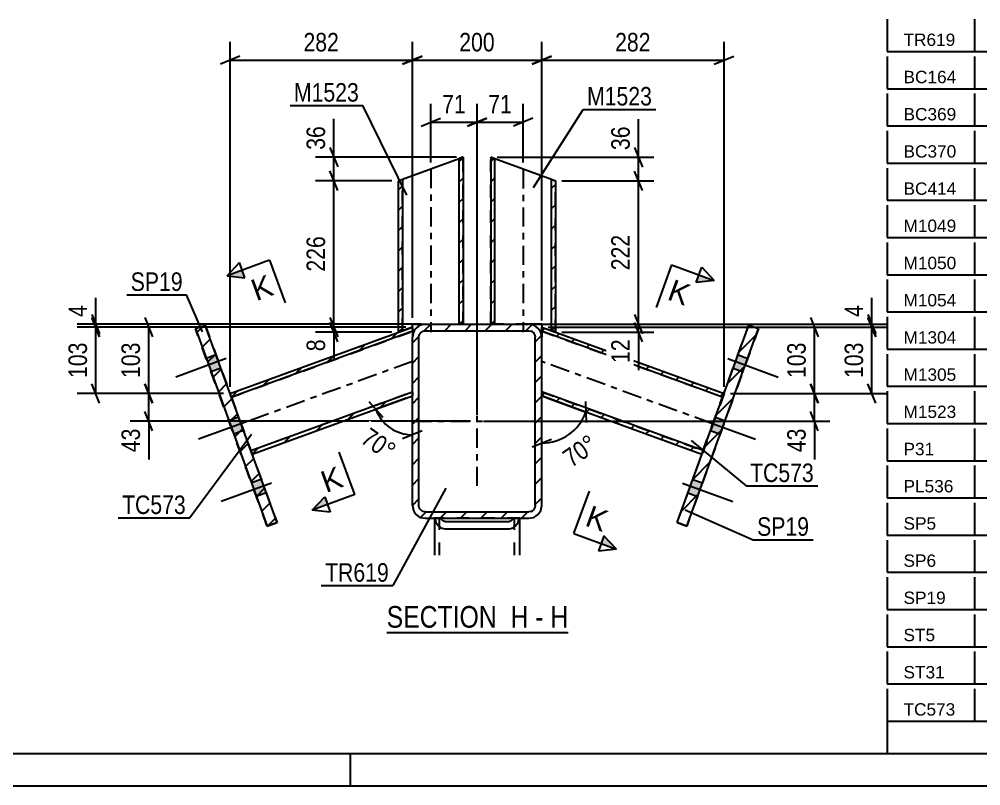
# Model space of a CAD drawing. Header units: millimetres. Extents: x -91 to 750, y -441 to 153.
# Drawn here: x 279 to 427.7, y -440.6 to -322.1 of the extents above; entities that cross this region are included whole.
import ezdxf

# ---------------------------------------------------------------- set-up
doc = ezdxf.new("R2010")
doc.units = ezdxf.units.MM
doc.linetypes.add('DXK_LINE_DOT2', pattern=[3.9198, 1.9599, -1.9599])
doc.linetypes.add('DXK_LINE_DOT3', pattern=[5.9187, 2.979, -0.9799, 0.9799, -0.9799])
doc.styles.add('Arial', font='ARIAL.TTF', dxfattribs={"height": 0.2})
doc.styles.add('Arial Narrow', font='ARIALN.TTF', dxfattribs={"height": 0.2})

# ---------------------------------------------------------------- blocks, each defined once
blk = doc.blocks.new('Unknown-761553909-18 - 4416')
at = {"color": 6, "linetype": 'Continuous'}
blk.add_line((335.82, -416.92), (363.89, -416.92), dxfattribs=at)
at = {"color": 0, "linetype": 'Continuous'}
for points in [[(353.93, -416.17), (353.93, -412.67), (335.82, -412.67), (335.82, -416.17)], [(357.75, -416.17), (357.75, -412.67), (354.98, -412.67), (354.98, -416.17)], [(360.08, -416.17), (360.08, -412.67), (358.8, -412.67), (358.8, -416.17)], [(363.89, -416.17), (363.89, -412.67), (361.13, -412.67), (361.13, -416.17)]]:
    blk.add_wipeout(points, dxfattribs=at)
at = {"color": 7, "linetype": 'Continuous', "style": 'Arial Narrow'}
for s, p in [('SECTION ', (335.82, -416.17)), ('H', (354.98, -416.17)), ('H', (361.13, -416.17)), ('-', (358.8, -416.17))]:
    blk.add_text(s, height=3.34, dxfattribs=at).set_placement(p)
blk = doc.blocks.new('Unknown-761553909-1135')
at = {"color": 5, "linetype": 'Continuous'}
for p, q in [((-85.77, -435.61), (745.23, -435.61)), ((330.23, -440.61), (330.23, -435.61)), ((-90.77, -440.61), (750.23, -440.61))]:
    blk.add_line(p, q, dxfattribs=at)
blk = doc.blocks.new('Unknown-761553909-12420')
at = {"color": 7, "linetype": 'Continuous'}
for p, q in [((413.23, -322.13), (413.23, -327.11)), ((426.73, -322.13), (426.73, -327.11)), ((413.23, -327.11), (585.23, -327.11)), ((413.23, -327.88), (413.23, -332.86)), ((426.73, -327.88), (426.73, -332.86)), ((413.23, -332.86), (585.23, -332.86)), ((413.23, -333.63), (413.23, -338.61)), ((426.73, -333.63), (426.73, -338.61)), ((413.23, -338.61), (585.23, -338.61)), ((413.23, -339.38), (413.23, -344.36)), ((426.73, -339.38), (426.73, -344.36)), ((413.23, -344.36), (585.23, -344.36)), ((413.23, -345.13), (413.23, -350.11)), ((426.73, -345.13), (426.73, -350.11)), ((413.23, -350.11), (585.23, -350.11)), ((413.23, -350.88), (413.23, -355.86)), ((426.73, -350.88), (426.73, -355.86)), ((413.23, -355.86), (585.23, -355.86)), ((413.23, -356.63), (413.23, -361.61)), ((426.73, -356.63), (426.73, -361.61)), ((413.23, -361.61), (585.23, -361.61)), ((413.23, -362.38), (413.23, -367.36)), ((426.73, -362.38), (426.73, -367.36)), ((413.23, -367.36), (585.23, -367.36)), ((413.23, -368.13), (413.23, -373.11)), ((426.73, -368.13), (426.73, -373.11)), ((413.23, -373.11), (585.23, -373.11)), ((413.23, -373.88), (413.23, -378.86)), ((426.73, -373.88), (426.73, -378.86)), ((413.23, -378.86), (585.23, -378.86)), ((413.23, -379.63), (413.23, -384.61)), ((426.73, -379.63), (426.73, -384.61)), ((413.23, -384.61), (585.23, -384.61)), ((413.23, -385.38), (413.23, -390.36)), ((426.73, -385.38), (426.73, -390.36)), ((413.23, -390.36), (585.23, -390.36)), ((413.23, -391.13), (413.23, -396.11)), ((426.73, -391.13), (426.73, -396.11)), ((413.23, -396.11), (585.23, -396.11)), ((413.23, -396.88), (413.23, -401.86)), ((426.73, -396.88), (426.73, -401.86)), ((413.23, -401.86), (585.23, -401.86)), ((413.23, -402.63), (413.23, -407.61)), ((426.73, -402.63), (426.73, -407.61)), ((413.23, -407.61), (585.23, -407.61)), ((413.23, -408.38), (413.23, -413.36)), ((426.73, -408.38), (426.73, -413.36)), ((413.23, -413.36), (585.23, -413.36)), ((413.23, -414.13), (413.23, -419.11)), ((426.73, -414.13), (426.73, -419.11)), ((413.23, -419.11), (585.23, -419.11)), ((413.23, -419.88), (413.23, -424.86)), ((426.73, -419.88), (426.73, -424.86)), ((413.23, -424.86), (585.23, -424.86)), ((413.23, -425.63), (413.23, -430.61)), ((426.73, -425.63), (426.73, -430.61)), ((413.23, -430.61), (585.23, -430.61)), ((413.23, -430.61), (585.23, -430.61)), ((413.23, -430.61), (413.23, -435.61)), ((413.23, -435.61), (585.23, -435.61))]:
    blk.add_line(p, q, dxfattribs=at)
at = {"color": 7, "linetype": 'Continuous', "style": 'Arial'}
for s, p in [('TR619', (415.73, -326.26)), ('BC164', (415.73, -332.01)), ('BC369', (415.73, -337.76)), ('BC370', (415.73, -343.51)), ('BC414', (415.73, -349.26)), ('M1049', (415.73, -355.01)), ('M1050', (415.73, -360.76)), ('M1054', (415.73, -366.51)), ('M1304', (415.73, -372.26)), ('M1305', (415.73, -378.01)), ('M1523', (415.73, -383.76)), ('P31', (415.73, -389.51)), ('PL536', (415.73, -395.26)), ('SP5', (415.73, -401.01)), ('SP6', (415.73, -406.76)), ('SP19', (415.73, -412.51)), ('ST5', (415.73, -418.26)), ('ST31', (415.73, -424.01)), ('TC573', (415.73, -429.76))]:
    blk.add_text(s, height=1.91, dxfattribs=at).set_placement(p)
blk = doc.blocks.new('Part-761553909-4432 - 4416')
at = {"linetype": 'Continuous'}
h = blk.add_hatch(dxfattribs=at)
h.set_pattern_fill('', scale=0.7, style=0, pattern_type=0)
h.set_pattern_definition([(45, (339.7857, -397.2725), (-1.57154, 1.57154), [])])
h.paths.add_polyline_path([(339.79, -371.27), (339.79, -397.27), (339.94, -398.04), (340.37, -398.69), (341.02, -399.12), (341.79, -399.27), (357.79, -399.27), (358.55, -399.12), (359.2, -398.69), (359.63, -398.04), (359.79, -397.27), (359.79, -371.27), (359.63, -370.51), (359.2, -369.86), (358.55, -369.42), (357.79, -369.27), (341.79, -369.27), (341.02, -369.42), (340.37, -369.86), (339.94, -370.51)])
h.paths.add_polyline_path([(341.08, -370.57), (341.4, -370.35), (341.79, -370.27), (357.79, -370.27), (358.17, -370.35), (358.49, -370.57), (358.71, -370.89), (358.79, -371.27), (358.79, -397.27), (358.71, -397.66), (358.49, -397.98), (358.17, -398.2), (357.79, -398.27), (341.79, -398.27), (341.4, -398.2), (341.08, -397.98), (340.86, -397.66), (340.79, -397.27), (340.79, -371.27), (340.86, -370.89)])
at = {"color": 2, "linetype": 'Continuous'}
for p, q in [((341.79, -369.27), (341.02, -369.42)), ((341.79, -369.27), (357.79, -369.27)), ((358.55, -369.42), (357.79, -369.27)), ((339.94, -370.51), (339.79, -371.27)), ((339.79, -397.27), (339.79, -371.27)), ((340.79, -371.27), (340.86, -370.89)), ((340.79, -397.27), (340.79, -371.27)), ((341.4, -370.35), (341.79, -370.27)), ((341.79, -370.27), (357.79, -370.27)), ((357.79, -370.27), (358.17, -370.35)), ((358.71, -370.89), (358.79, -371.27)), ((358.79, -397.27), (358.79, -371.27)), ((359.79, -371.27), (359.63, -370.51)), ((359.79, -397.27), (359.79, -371.27)), ((339.79, -397.27), (339.94, -398.04)), ((340.86, -397.66), (340.79, -397.27)), ((341.79, -398.27), (341.4, -398.2)), ((341.79, -398.27), (357.79, -398.27)), ((358.17, -398.2), (357.79, -398.27)), ((358.79, -397.27), (358.71, -397.66)), ((359.63, -398.04), (359.79, -397.27)), ((341.02, -399.12), (341.79, -399.27)), ((341.79, -399.27), (357.79, -399.27)), ((357.79, -399.27), (358.55, -399.12))]:
    blk.add_line(p, q, dxfattribs=at)
at = {"color": 7, "linetype": 'DXK_LINE_DOT3'}
for p, q in [((349.79, -394.27), (349.79, -374.27)), ((339.79, -384.27), (359.79, -384.27))]:
    blk.add_line(p, q, dxfattribs=at)
at = {"color": 2, "linetype": 'Continuous'}
for centre, radius, start, end in [((341.79, -371.27), 2, 112.5, 157.5), ((357.79, -371.27), 2, 22.5, 67.5), ((341.79, -371.27), 1, 112.5, 157.5), ((357.79, -371.27), 1, 22.5, 67.5), ((341.79, -397.27), 2, 202.5, 247.5), ((341.79, -397.27), 1, 202.5, 247.5), ((357.79, -397.27), 1, 292.5, 337.5), ((357.79, -397.27), 2, 292.5, 337.5)]:
    blk.add_arc(centre, radius, start, end, dxfattribs=at)
blk = doc.blocks.new('Part-761553909-4478 - 4416')
at = {"linetype": 'Continuous'}
h = blk.add_hatch(dxfattribs=at)
h.set_pattern_fill('', scale=0.7, style=0, pattern_type=0)
h.set_pattern_definition([(45, (359.7857, -370.3468), (-1.57154, 1.57154), [])])
h.paths.add_polyline_path([(359.79, -369.71), (359.79, -370.35), (387.77, -380.53), (387.98, -379.97)])
h = blk.add_hatch(dxfattribs=at)
h.set_pattern_fill('', scale=0.7, style=0, pattern_type=0)
h.set_pattern_definition([(45, (359.7857, -380.35), (-1.57154, 1.57154), [])])
h.paths.add_polyline_path([(359.79, -379.71), (359.79, -380.35), (384.56, -389.37), (384.76, -388.8)])
at = {"color": 7, "linetype": 'DXK_LINE_DOT2'}
for p, q in [((359.79, -369.71), (387.98, -379.97)), ((359.79, -369.71), (359.79, -369.81)), ((359.79, -369.81), (359.79, -370.5)), ((359.79, -370.35), (387.77, -380.53)), ((359.79, -380.35), (359.79, -371.27)), ((359.79, -379.71), (384.76, -388.8)), ((359.79, -380.35), (384.56, -389.37)), ((387.98, -379.97), (384.56, -389.37))]:
    blk.add_line(p, q, dxfattribs=at)
at = {"color": 2, "linetype": 'Continuous'}
for p, q in [((359.79, -370.35), (359.79, -369.71)), ((359.79, -369.71), (387.98, -379.97)), ((359.79, -370.35), (359.79, -370.99)), ((387.77, -380.53), (359.79, -370.35)), ((359.79, -370.99), (359.79, -371.27)), ((359.79, -380.35), (359.79, -379.71)), ((384.76, -388.8), (359.79, -379.71)), ((359.79, -380.35), (384.56, -389.37)), ((387.98, -379.97), (387.77, -380.53)), ((384.56, -389.37), (384.76, -388.8))]:
    blk.add_line(p, q, dxfattribs=at)
at = {"color": 7, "linetype": 'DXK_LINE_DOT3'}
blk.add_line((386.27, -384.67), (359.79, -375.03), dxfattribs=at)
blk = doc.blocks.new('Part-761553909-4491 - 4416')
at = {"color": 2, "linetype": 'Continuous'}
for p, q in [((343.19, -399.27), (343.19, -404.99)), ((343.28, -399.27), (343.31, -399.48)), ((344.22, -399.41), (344.15, -399.27)), ((344.48, -399.67), (344.22, -399.41)), ((344.79, -399.76), (344.48, -399.67)), ((344.79, -399.76), (354.79, -399.76)), ((355.09, -399.67), (354.79, -399.76)), ((355.35, -399.41), (355.09, -399.67)), ((355.42, -399.27), (355.35, -399.41)), ((356.26, -399.48), (356.29, -399.27)), ((356.39, -404.99), (356.39, -399.27)), ((344.17, -400.75), (344.79, -400.92)), ((344.79, -400.92), (354.79, -400.92)), ((354.79, -400.92), (355.4, -400.75))]:
    blk.add_line(p, q, dxfattribs=at)
at = {"color": 7, "linetype": 'DXK_LINE_DOT2'}
for p, q in [((356.39, -399.27), (343.19, -399.27)), ((343.99, -404.99), (343.99, -399.27)), ((355.59, -404.99), (355.59, -399.27))]:
    blk.add_line(p, q, dxfattribs=at)
at = {"color": 2, "linetype": 'Continuous'}
for centre, start, end in [((345.38, -398.99), 193.2949, 235.5336), ((354.19, -398.99), 304.4664, 346.7051)]:
    blk.add_arc(centre, 2.13, start, end, dxfattribs=at)
blk = doc.blocks.new('Part-761553909-4501 - 4416')
at = {"linetype": 'Continuous'}
h = blk.add_hatch(dxfattribs=at)
h.set_pattern_fill('', scale=0.7, style=0, pattern_type=0)
h.set_pattern_definition([(45, (317.3597, -400.4842), (-1.57154, 1.57154), [])])
h.paths.add_polyline_path([(306.24, -369.94), (317.36, -400.48), (318.86, -399.94), (307.75, -369.4)])
at = {"color": 7, "linetype": 'DXK_LINE_DOT2'}
for p, q in [((306.24, -369.94), (307.75, -369.4)), ((317.36, -400.48), (306.24, -369.94)), ((307.75, -369.4), (318.86, -399.94)), ((318.86, -399.94), (317.36, -400.48))]:
    blk.add_line(p, q, dxfattribs=at)
at = {"color": 2, "linetype": 'Continuous'}
for p, q in [((306.24, -369.94), (307.75, -369.4)), ((306.24, -369.94), (317.36, -400.48)), ((318.86, -399.94), (307.75, -369.4)), ((317.36, -400.48), (318.86, -399.94))]:
    blk.add_line(p, q, dxfattribs=at)
blk = doc.blocks.new('Part-761553909-4506 - 4416')
at = {"linetype": 'Continuous'}
h = blk.add_hatch(dxfattribs=at)
h.set_pattern_fill('', scale=0.7, style=0, pattern_type=0)
h.set_pattern_definition([(45, (382.2121, -400.4846), (-1.57154, 1.57154), [])])
h.paths.add_polyline_path([(380.71, -399.94), (382.21, -400.48), (393.33, -369.94), (391.82, -369.4)])
at = {"color": 7, "linetype": 'DXK_LINE_DOT2'}
for p, q in [((380.71, -399.94), (391.82, -369.4)), ((393.33, -369.94), (382.21, -400.48)), ((391.82, -369.4), (393.33, -369.94)), ((382.21, -400.48), (380.71, -399.94))]:
    blk.add_line(p, q, dxfattribs=at)
at = {"color": 2, "linetype": 'Continuous'}
for p, q in [((380.71, -399.94), (391.82, -369.4)), ((382.21, -400.48), (393.33, -369.94)), ((391.82, -369.4), (393.33, -369.94)), ((380.71, -399.94), (382.21, -400.48))]:
    blk.add_line(p, q, dxfattribs=at)
blk = doc.blocks.new('Part-761553909-4516 - 4416')
at = {"linetype": 'Continuous'}
h = blk.add_hatch(dxfattribs=at)
h.set_pattern_fill('', scale=0.7, style=0, pattern_type=0)
h.set_pattern_definition([(45, (311.8006, -380.5323), (-1.57154, 1.57154), [])])
h.paths.add_polyline_path([(311.6, -379.97), (311.8, -380.53), (339.79, -370.35), (339.79, -369.71)])
h = blk.add_hatch(dxfattribs=at)
h.set_pattern_fill('', scale=0.7, style=0, pattern_type=0)
h.set_pattern_definition([(45, (315.0155, -389.3654), (-1.57154, 1.57154), [])])
h.paths.add_polyline_path([(314.81, -388.8), (315.02, -389.37), (339.79, -380.35), (339.79, -379.71)])
at = {"color": 7, "linetype": 'DXK_LINE_DOT2'}
for p, q in [((311.6, -379.97), (339.79, -369.71)), ((339.79, -369.71), (339.79, -370.74)), ((311.8, -380.53), (339.79, -370.35)), ((339.79, -380.25), (339.79, -371.27)), ((315.02, -389.37), (311.6, -379.97)), ((314.81, -388.8), (339.79, -379.71)), ((315.02, -389.37), (339.79, -380.35)), ((339.79, -380.35), (339.79, -380.25))]:
    blk.add_line(p, q, dxfattribs=at)
at = {"color": 2, "linetype": 'Continuous'}
for p, q in [((311.6, -379.97), (339.79, -369.71)), ((339.79, -369.71), (339.79, -370.35)), ((339.79, -370.35), (311.8, -380.53)), ((339.79, -370.35), (339.79, -370.4)), ((339.79, -370.4), (339.79, -370.74)), ((339.79, -370.74), (339.79, -371.27)), ((311.8, -380.53), (311.6, -379.97)), ((314.81, -388.8), (339.79, -379.71)), ((315.02, -389.37), (339.79, -380.35)), ((339.79, -379.71), (339.79, -380.35)), ((314.81, -388.8), (315.02, -389.37))]:
    blk.add_line(p, q, dxfattribs=at)
at = {"color": 7, "linetype": 'DXK_LINE_DOT3'}
blk.add_line((339.79, -375.03), (313.31, -384.67), dxfattribs=at)
blk = doc.blocks.new('Part-761553909-4552 - 4416')
at = {"linetype": 'Continuous'}
h = blk.add_hatch(dxfattribs=at)
h.set_pattern_fill('', scale=0.7, style=0, pattern_type=0)
h.set_pattern_definition([(45, (351.915, -369.2725), (-1.57154, 1.57154), [])])
h.paths.add_polyline_path([(351.92, -343.47), (351.92, -369.27), (352.52, -369.27), (352.52, -343.69)])
h = blk.add_hatch(dxfattribs=at)
h.set_pattern_fill('', scale=0.7, style=0, pattern_type=0)
h.set_pattern_definition([(45, (361.315, -370.2648), (-1.57154, 1.57154), [])])
h.paths.add_polyline_path([(361.32, -346.89), (361.32, -370.26), (361.92, -370.48), (361.92, -347.11)])
at = {"color": 7, "linetype": 'DXK_LINE_DOT2'}
for p, q in [((351.92, -369.27), (351.92, -343.47)), ((352.56, -343.71), (351.92, -343.47)), ((352.52, -369.27), (352.52, -343.69)), ((352.69, -343.75), (352.89, -343.82)), ((361.32, -370.26), (361.32, -346.89)), ((361.82, -347.08), (361.32, -346.89)), ((361.92, -347.11), (361.82, -347.08)), ((361.92, -370.48), (361.92, -347.11)), ((357.79, -369.27), (351.92, -369.27)), ((359.79, -369.71), (361.92, -370.48))]:
    blk.add_line(p, q, dxfattribs=at)
at = {"color": 2, "linetype": 'Continuous'}
for p, q in [((352.52, -343.69), (351.92, -343.47)), ((351.92, -343.47), (351.92, -369.27)), ((352.52, -343.69), (352.56, -343.71)), ((352.52, -369.27), (352.52, -343.69)), ((361.32, -346.89), (352.56, -343.71)), ((361.32, -370.26), (361.32, -346.89)), ((361.32, -346.89), (361.92, -347.11)), ((361.92, -347.11), (361.92, -370.48)), ((351.92, -369.27), (352.52, -369.27)), ((359.79, -369.27), (357.79, -369.27)), ((359.79, -369.27), (359.79, -369.71)), ((361.92, -370.48), (361.32, -370.26))]:
    blk.add_line(p, q, dxfattribs=at)
at = {"color": 7, "linetype": 'DXK_LINE_DOT3'}
blk.add_line((356.92, -345.29), (356.92, -370.48), dxfattribs=at)
blk = doc.blocks.new('Part-761553909-4557 - 4416')
at = {"linetype": 'Continuous'}
h = blk.add_hatch(dxfattribs=at)
h.set_pattern_fill('', scale=0.7, style=0, pattern_type=0)
h.set_pattern_definition([(45, (347.0416, -369.2725), (-1.57154, 1.57154), [])])
h.paths.add_polyline_path([(347.04, -343.66), (347.04, -369.27), (347.64, -369.27), (347.64, -343.44)])
h = blk.add_hatch(dxfattribs=at)
h.set_pattern_fill('', scale=0.7, style=0, pattern_type=0)
h.set_pattern_definition([(45, (337.6415, -370.4885), (-1.57154, 1.57154), [])])
h.paths.add_polyline_path([(337.64, -347.08), (337.64, -370.49), (338.24, -370.27), (338.24, -346.86)])
at = {"color": 2, "linetype": 'Continuous'}
for p, q in [((347.04, -343.66), (347.64, -343.44)), ((347.64, -343.44), (347.64, -369.27)), ((338.29, -346.84), (347.04, -343.66)), ((347.04, -369.27), (347.04, -343.66)), ((337.64, -347.08), (338.24, -346.86)), ((337.64, -370.49), (337.64, -347.08)), ((338.24, -346.86), (338.29, -346.84)), ((338.24, -346.86), (338.24, -370.27)), ((339.79, -369.71), (339.79, -369.27)), ((339.79, -369.27), (341.79, -369.27)), ((347.64, -369.27), (347.04, -369.27)), ((338.24, -370.27), (337.64, -370.49))]:
    blk.add_line(p, q, dxfattribs=at)
at = {"color": 7, "linetype": 'DXK_LINE_DOT2'}
for p, q in [((347.64, -343.44), (347.55, -343.47)), ((347.64, -369.27), (347.64, -343.44)), ((347.29, -343.57), (347.04, -343.66)), ((347.04, -369.27), (347.04, -343.66)), ((347.55, -343.47), (347.29, -343.57)), ((337.64, -347.08), (338.29, -346.84)), ((337.64, -370.49), (337.64, -347.08)), ((338.24, -370.27), (338.24, -346.86)), ((339.79, -369.71), (337.64, -370.49)), ((341.79, -369.27), (347.64, -369.27))]:
    blk.add_line(p, q, dxfattribs=at)
at = {"color": 7, "linetype": 'DXK_LINE_DOT3'}
blk.add_line((342.64, -345.26), (342.64, -370.49), dxfattribs=at)
blk = doc.blocks.new('Bolt-761553909-4572 - 4416')
at = {"linetype": 'Continuous'}
for points in [[(310.18, -376.07), (309.42, -374), (307.92, -374.55), (308.67, -376.62)], [(310.18, -376.07), (309.42, -374), (307.92, -374.55), (308.67, -376.62)], [(313.68, -385.7), (312.93, -383.63), (311.43, -384.18), (312.18, -386.25)], [(317.19, -395.33), (316.43, -393.27), (314.93, -393.81), (315.68, -395.88)], [(317.19, -395.33), (316.43, -393.27), (314.93, -393.81), (315.68, -395.88)]]:
    blk.add_hatch(color=1, dxfattribs=at).paths.add_polyline_path(points)
at = {"color": 1, "linetype": 'Continuous'}
for p, q in [((311.02, -374.59), (303.22, -377.43)), ((311.02, -374.59), (303.22, -377.43)), ((309.42, -374), (307.92, -374.55)), ((309.42, -374), (307.92, -374.55)), ((310.18, -376.07), (308.67, -376.62)), ((310.18, -376.07), (308.67, -376.62)), ((314.53, -384.22), (306.73, -387.06)), ((312.93, -383.63), (311.43, -384.18)), ((313.68, -385.7), (312.18, -386.25)), ((318.03, -393.85), (310.23, -396.69)), ((318.03, -393.85), (310.23, -396.69)), ((316.43, -393.27), (314.93, -393.81)), ((316.43, -393.27), (314.93, -393.81)), ((317.19, -395.33), (315.68, -395.88)), ((317.19, -395.33), (315.68, -395.88))]:
    blk.add_line(p, q, dxfattribs=at)
blk = doc.blocks.new('Bolt-761553909-4584 - 4416')
at = {"linetype": 'Continuous'}
for points in [[(390.15, -374), (389.4, -376.07), (390.9, -376.62), (391.65, -374.55)], [(390.15, -374), (389.4, -376.07), (390.9, -376.62), (391.65, -374.55)], [(386.64, -383.63), (385.89, -385.7), (387.39, -386.25), (388.15, -384.18)], [(383.14, -393.27), (382.38, -395.33), (383.89, -395.88), (384.64, -393.81)], [(383.14, -393.27), (382.38, -395.33), (383.89, -395.88), (384.64, -393.81)]]:
    blk.add_hatch(color=1, dxfattribs=at).paths.add_polyline_path(points)
at = {"color": 1, "linetype": 'Continuous'}
for p, q in [((388.55, -374.59), (396.35, -377.43)), ((388.55, -374.59), (396.35, -377.43)), ((390.15, -374), (391.65, -374.55)), ((390.15, -374), (391.65, -374.55)), ((389.4, -376.07), (390.9, -376.62)), ((389.4, -376.07), (390.9, -376.62)), ((385.04, -384.22), (392.84, -387.06)), ((386.64, -383.63), (388.15, -384.18)), ((385.89, -385.7), (387.39, -386.25)), ((381.54, -393.85), (389.34, -396.69)), ((381.54, -393.85), (389.34, -396.69)), ((383.14, -393.27), (384.64, -393.81)), ((383.14, -393.27), (384.64, -393.81)), ((382.38, -395.33), (383.89, -395.88)), ((382.38, -395.33), (383.89, -395.88))]:
    blk.add_line(p, q, dxfattribs=at)
blk = doc.blocks.new('StraightDimension-761553909-4632 - 4416')
at = {"color": 7, "linetype": 'Continuous'}
for p, q in [((298.42, -378.47), (299.62, -381.47)), ((310.6, -379.97), (296.17, -379.97)), ((299.02, -384.27), (299.02, -379.97)), ((299.62, -385.77), (298.42, -382.77)), ((348.79, -384.27), (296.17, -384.27)), ((299.02, -384.27), (299.02, -390.18)), ((299.02, -384.27), (299.02, -390.18))]:
    blk.add_line(p, q, dxfattribs=at)
at = {"color": 0}
blk.add_wipeout([(298.27, -384.8), (294.07, -384.8), (294.07, -389.65), (298.27, -389.65)], dxfattribs=at)
at = {"color": 3, "style": 'Arial Narrow'}
blk.add_text('43', height=2.863, rotation=90.0002, dxfattribs=at).set_placement((297.67, -389.05))
blk = doc.blocks.new('StraightDimension-761553909-4694 - 4416')
at = {"color": 7, "linetype": 'Continuous'}
for p, q in [((342.64, -344.26), (342.64, -335.18)), ((349.79, -383.27), (349.79, -335.18)), ((341.14, -338.63), (344.14, -337.43)), ((351.29, -337.43), (348.29, -338.63)), ((342.64, -338.03), (349.79, -338.03))]:
    blk.add_line(p, q, dxfattribs=at)
at = {"color": 0}
blk.add_wipeout([(348.64, -337.28), (348.64, -333.08), (343.79, -333.08), (343.79, -337.28)], dxfattribs=at)
at = {"color": 3, "style": 'Arial Narrow'}
blk.add_text('71', height=2.863, dxfattribs=at).set_placement((344.39, -336.68))
blk = doc.blocks.new('StraightDimension-761553909-4906 - 4416')
at = {"color": 7, "linetype": 'Continuous'}
for p, q in [((290.83, -369.27), (290.83, -365.19)), ((290.83, -369.27), (290.83, -365.19)), ((290.23, -367.77), (291.43, -370.77)), ((291.43, -371.21), (290.23, -368.21)), ((341.19, -369.27), (287.98, -369.27)), ((338.79, -369.71), (287.98, -369.71)), ((290.83, -369.71), (290.83, -369.27))]:
    blk.add_line(p, q, dxfattribs=at)
at = {"color": 0}
blk.add_wipeout([(290.08, -365.72), (285.88, -365.72), (285.88, -368.75), (290.08, -368.75)], dxfattribs=at)
at = {"color": 3, "style": 'Arial Narrow'}
blk.add_text('4', height=2.86, rotation=90.0002, dxfattribs=at).set_placement((289.48, -368.15))
blk = doc.blocks.new('StraightDimension-761553909-4942 - 4416')
at = {"color": 7, "linetype": 'Continuous'}
for p, q in [((410.84, -369.27), (410.84, -365.19)), ((410.84, -369.27), (410.84, -365.19)), ((410.24, -367.77), (411.44, -370.77)), ((411.44, -371.21), (410.24, -368.21)), ((358.39, -369.27), (413.24, -369.27)), ((360.79, -369.71), (413.24, -369.71)), ((410.84, -369.71), (410.84, -369.27))]:
    blk.add_line(p, q, dxfattribs=at)
at = {"color": 0}
blk.add_wipeout([(410.09, -365.72), (405.89, -365.72), (405.89, -368.75), (410.09, -368.75)], dxfattribs=at)
at = {"color": 3, "style": 'Arial Narrow'}
blk.add_text('4', height=2.86, rotation=90.0002, dxfattribs=at).set_placement((409.49, -368.15))
blk = doc.blocks.new('StraightDimension-761553909-4871 - 4416')
at = {"color": 7, "linetype": 'Continuous'}
for p, q in [((311.6, -378.97), (311.6, -325.6)), ((339.79, -368.27), (339.79, -325.6)), ((313.1, -327.85), (310.1, -329.05)), ((311.6, -328.45), (339.79, -328.45)), ((338.29, -329.05), (341.29, -327.85))]:
    blk.add_line(p, q, dxfattribs=at)
at = {"color": 0}
blk.add_wipeout([(329.03, -327.7), (329.03, -323.5), (322.35, -323.5), (322.35, -327.7)], dxfattribs=at)
at = {"color": 3, "style": 'Arial Narrow'}
blk.add_text('282', height=2.863, dxfattribs=at).set_placement((322.95, -327.1))
blk = doc.blocks.new('StraightDimension-761553909-4732 - 4416')
at = {"color": 7, "linetype": 'Continuous'}
for p, q in [((375.35, -348.61), (374.15, -345.61)), ((362.92, -347.11), (377.15, -347.11)), ((374.75, -369.27), (374.75, -347.11)), ((374.15, -367.77), (375.35, -370.77)), ((360.79, -369.27), (377.15, -369.27))]:
    blk.add_line(p, q, dxfattribs=at)
at = {"color": 0}
blk.add_wipeout([(374, -354.85), (369.8, -354.85), (369.8, -361.53), (374, -361.53)], dxfattribs=at)
at = {"color": 3, "style": 'Arial Narrow'}
blk.add_text('222', height=2.863, rotation=90.0002, dxfattribs=at).set_placement((373.4, -360.93))
blk = doc.blocks.new('StraightDimension-761553909-4587 - 4416')
at = {"color": 7, "linetype": 'Continuous'}
for p, q in [((401.36, -378.47), (402.56, -381.47)), ((388.98, -379.97), (404.36, -379.97)), ((401.96, -384.27), (401.96, -379.97)), ((402.56, -385.77), (401.36, -382.77)), ((350.79, -384.27), (404.36, -384.27)), ((401.96, -384.27), (401.96, -390.18)), ((401.96, -384.27), (401.96, -390.18))]:
    blk.add_line(p, q, dxfattribs=at)
at = {"color": 0}
blk.add_wipeout([(401.21, -384.8), (397.01, -384.8), (397.01, -389.65), (401.21, -389.65)], dxfattribs=at)
at = {"color": 3, "style": 'Arial Narrow'}
blk.add_text('43', height=2.863, rotation=90.0002, dxfattribs=at).set_placement((400.61, -389.05))
blk = doc.blocks.new('StraightDimension-761553909-4611 - 4416')
at = {"color": 7, "linetype": 'Continuous'}
for p, q in [((401.36, -368.21), (402.56, -371.21)), ((360.79, -369.71), (404.36, -369.71)), ((401.96, -379.97), (401.96, -369.71)), ((402.56, -381.47), (401.36, -378.47)), ((388.98, -379.97), (404.36, -379.97))]:
    blk.add_line(p, q, dxfattribs=at)
at = {"color": 0}
blk.add_wipeout([(401.21, -371.5), (397.01, -371.5), (397.01, -378.18), (401.21, -378.18)], dxfattribs=at)
at = {"color": 3, "style": 'Arial Narrow'}
blk.add_text('103', height=2.863, rotation=90.0002, dxfattribs=at).set_placement((400.61, -377.58))
blk = doc.blocks.new('StraightDimension-761553909-4656 - 4416')
at = {"color": 7, "linetype": 'Continuous'}
for p, q in [((298.42, -368.21), (299.62, -371.21)), ((338.79, -369.71), (296.17, -369.71)), ((299.02, -379.97), (299.02, -369.71)), ((299.62, -381.47), (298.42, -378.47)), ((310.6, -379.97), (296.17, -379.97))]:
    blk.add_line(p, q, dxfattribs=at)
at = {"color": 0}
blk.add_wipeout([(298.27, -371.5), (294.07, -371.5), (294.07, -378.18), (298.27, -378.18)], dxfattribs=at)
at = {"color": 3, "style": 'Arial Narrow'}
blk.add_text('103', height=2.863, rotation=90.0002, dxfattribs=at).set_placement((297.67, -377.58))
blk = doc.blocks.new('StraightDimension-761553909-4926 - 4416')
at = {"color": 7, "linetype": 'Continuous'}
for p, q in [((410.24, -368.21), (411.44, -371.21)), ((360.79, -369.71), (413.24, -369.71)), ((410.84, -379.97), (410.84, -369.71)), ((411.44, -381.47), (410.24, -378.47)), ((388.98, -379.97), (413.24, -379.97))]:
    blk.add_line(p, q, dxfattribs=at)
at = {"color": 0}
blk.add_wipeout([(410.09, -371.5), (405.89, -371.5), (405.89, -378.18), (410.09, -378.18)], dxfattribs=at)
at = {"color": 3, "style": 'Arial Narrow'}
blk.add_text('103', height=2.863, rotation=90.0002, dxfattribs=at).set_placement((409.49, -377.58))
blk = doc.blocks.new('StraightDimension-761553909-4677 - 4416')
at = {"color": 7, "linetype": 'Continuous'}
for p, q in [((349.79, -383.27), (349.79, -335.18)), ((356.92, -344.29), (356.92, -335.18)), ((348.29, -338.63), (351.29, -337.43)), ((358.42, -337.43), (355.42, -338.63)), ((349.79, -338.03), (356.92, -338.03))]:
    blk.add_line(p, q, dxfattribs=at)
at = {"color": 0}
blk.add_wipeout([(355.78, -337.28), (355.78, -333.08), (350.92, -333.08), (350.92, -337.28)], dxfattribs=at)
at = {"color": 3, "style": 'Arial Narrow'}
blk.add_text('71', height=2.863, dxfattribs=at).set_placement((351.52, -336.68))
blk = doc.blocks.new('StraightDimension-761553909-4712 - 4416')
at = {"color": 7, "linetype": 'Continuous'}
for p, q in [((374.75, -343.47), (374.75, -337.56)), ((374.75, -343.47), (374.75, -337.56)), ((374.15, -341.97), (375.35, -344.97)), ((352.92, -343.47), (377.15, -343.47)), ((374.75, -347.11), (374.75, -343.47)), ((375.35, -348.61), (374.15, -345.61)), ((362.92, -347.11), (377.15, -347.11))]:
    blk.add_line(p, q, dxfattribs=at)
at = {"color": 0}
blk.add_wipeout([(374, -338.09), (369.8, -338.09), (369.8, -342.95), (374, -342.95)], dxfattribs=at)
at = {"color": 3, "style": 'Arial Narrow'}
blk.add_text('36', height=2.863, rotation=90.0002, dxfattribs=at).set_placement((373.4, -342.35))
blk = doc.blocks.new('StraightDimension-761553909-4755 - 4416')
at = {"color": 7, "linetype": 'Continuous'}
for p, q in [((374.15, -367.77), (375.35, -370.77)), ((360.79, -369.27), (377.15, -369.27)), ((375.35, -371.98), (374.15, -368.98)), ((374.75, -370.48), (374.75, -369.27)), ((362.92, -370.48), (377.15, -370.48)), ((374.75, -370.48), (374.75, -376.39)), ((374.75, -370.48), (374.75, -376.39))]:
    blk.add_line(p, q, dxfattribs=at)
at = {"color": 0}
blk.add_wipeout([(374, -371.01), (369.8, -371.01), (369.8, -375.86), (374, -375.86)], dxfattribs=at)
at = {"color": 3, "style": 'Arial Narrow'}
blk.add_text('12', height=2.863, rotation=90.0002, dxfattribs=at).set_placement((373.4, -375.26))
blk = doc.blocks.new('StraightDimension-761553909-4775 - 4416')
at = {"color": 7, "linetype": 'Continuous'}
for p, q in [((327.04, -368.21), (328.24, -371.21)), ((338.79, -369.71), (324.79, -369.71)), ((328.24, -371.99), (327.04, -368.99)), ((327.64, -370.49), (327.64, -369.71)), ((336.64, -370.49), (324.79, -370.49)), ((327.64, -370.49), (327.64, -374.57)), ((327.64, -370.49), (327.64, -374.57))]:
    blk.add_line(p, q, dxfattribs=at)
at = {"color": 0}
blk.add_wipeout([(326.89, -371.01), (322.69, -371.01), (322.69, -374.04), (326.89, -374.04)], dxfattribs=at)
at = {"color": 3, "style": 'Arial Narrow'}
blk.add_text('8', height=2.86, rotation=90.0002, dxfattribs=at).set_placement((326.29, -373.44))
blk = doc.blocks.new('StraightDimension-761553909-4794 - 4416')
at = {"color": 7, "linetype": 'Continuous'}
for p, q in [((328.24, -348.58), (327.04, -345.58)), ((336.64, -347.08), (324.79, -347.08)), ((327.64, -369.71), (327.64, -347.08)), ((327.04, -368.21), (328.24, -371.21)), ((338.79, -369.71), (324.79, -369.71))]:
    blk.add_line(p, q, dxfattribs=at)
at = {"color": 0}
blk.add_wipeout([(326.89, -355.05), (322.69, -355.05), (322.69, -361.74), (326.89, -361.74)], dxfattribs=at)
at = {"color": 3, "style": 'Arial Narrow'}
blk.add_text('226', height=2.863, rotation=90.0002, dxfattribs=at).set_placement((326.29, -361.14))
blk = doc.blocks.new('StraightDimension-761553909-4817 - 4416')
at = {"color": 7, "linetype": 'Continuous'}
for p, q in [((327.64, -343.44), (327.64, -337.53)), ((327.64, -343.44), (327.64, -337.53)), ((327.04, -341.94), (328.24, -344.94)), ((346.64, -343.44), (324.79, -343.44)), ((327.64, -347.08), (327.64, -343.44)), ((328.24, -348.58), (327.04, -345.58)), ((336.64, -347.08), (324.79, -347.08))]:
    blk.add_line(p, q, dxfattribs=at)
at = {"color": 0}
blk.add_wipeout([(326.89, -338.06), (322.69, -338.06), (322.69, -342.91), (326.89, -342.91)], dxfattribs=at)
at = {"color": 3, "style": 'Arial Narrow'}
blk.add_text('36', height=2.863, rotation=90.0002, dxfattribs=at).set_placement((326.29, -342.31))
blk = doc.blocks.new('AngleDimension-761553909-4838 - 4416')
at = {"color": 7, "linetype": 'Continuous'}
for p, q in [((334.14, -382.41), (339.79, -380.35)), ((339.79, -386.36), (339.79, -380.35)), ((333.06, -381.2), (335.21, -383.61)), ((338.85, -380.69), (334.14, -382.41)), ((341.29, -385.76), (338.29, -386.96))]:
    blk.add_line(p, q, dxfattribs=at)
blk.add_arc((339.79, -380.35), 6.01, 199.9999, 270, dxfattribs=at)
at = {"color": 0}
blk.add_wipeout([(336.06, -391.3), (338.47, -387.86), (333.18, -384.16), (330.77, -387.6)], dxfattribs=at)
at = {"color": 3, "style": 'Arial Narrow'}
blk.add_text('70°', height=2.863, rotation=-35.002, dxfattribs=at).set_placement((331.6, -387.45))
blk = doc.blocks.new('StraightDimension-761553909-4842 - 4416')
at = {"color": 7, "linetype": 'Continuous'}
for p, q in [((359.79, -368.71), (359.79, -325.6)), ((387.98, -378.97), (387.98, -325.6)), ((361.29, -327.85), (358.29, -329.05)), ((359.79, -328.45), (387.98, -328.45)), ((386.48, -329.05), (389.48, -327.85))]:
    blk.add_line(p, q, dxfattribs=at)
at = {"color": 0}
blk.add_wipeout([(377.22, -327.7), (377.22, -323.5), (370.54, -323.5), (370.54, -327.7)], dxfattribs=at)
at = {"color": 3, "style": 'Arial Narrow'}
blk.add_text('282', height=2.863, dxfattribs=at).set_placement((371.14, -327.1))
blk = doc.blocks.new('StraightDimension-761553909-4855 - 4416')
at = {"color": 7, "linetype": 'Continuous'}
for p, q in [((339.79, -368.27), (339.79, -325.6)), ((359.79, -368.71), (359.79, -325.6)), ((341.29, -327.85), (338.29, -329.05)), ((339.79, -328.45), (359.79, -328.45)), ((358.29, -329.05), (361.29, -327.85))]:
    blk.add_line(p, q, dxfattribs=at)
at = {"color": 0}
blk.add_wipeout([(353.13, -327.7), (353.13, -323.5), (346.44, -323.5), (346.44, -327.7)], dxfattribs=at)
at = {"color": 3, "style": 'Arial Narrow'}
blk.add_text('200', height=2.863, dxfattribs=at).set_placement((347.04, -327.1))
blk = doc.blocks.new('AngleDimension-761553909-4885 - 4416')
at = {"color": 7, "linetype": 'Continuous'}
for p, q in [((366.63, -382.84), (359.79, -380.35)), ((359.79, -387.63), (359.79, -380.35)), ((360.73, -380.69), (366.63, -382.84)), ((366.58, -381.23), (366.68, -384.46)), ((358.29, -388.23), (361.29, -387.03))]:
    blk.add_line(p, q, dxfattribs=at)
blk.add_arc((359.79, -380.35), 7.28, 270, 340, dxfattribs=at)
at = {"color": 0}
blk.add_wipeout([(369.53, -388.64), (367.12, -385.2), (361.83, -388.91), (364.24, -392.35)], dxfattribs=at)
at = {"color": 3, "style": 'Arial Narrow'}
blk.add_text('70°', height=2.863, rotation=35.002, dxfattribs=at).set_placement((364.39, -391.51))
blk = doc.blocks.new('StraightDimension-761553909-4889 - 4416')
at = {"color": 7, "linetype": 'Continuous'}
for p, q in [((290.23, -368.21), (291.43, -371.21)), ((338.79, -369.71), (287.98, -369.71)), ((290.83, -379.97), (290.83, -369.71)), ((291.43, -381.47), (290.23, -378.47)), ((310.6, -379.97), (287.98, -379.97))]:
    blk.add_line(p, q, dxfattribs=at)
at = {"color": 0}
blk.add_wipeout([(290.08, -371.5), (285.88, -371.5), (285.88, -378.18), (290.08, -378.18)], dxfattribs=at)
at = {"color": 3, "style": 'Arial Narrow'}
blk.add_text('103', height=2.863, rotation=90.0002, dxfattribs=at).set_placement((289.48, -377.58))
blk = doc.blocks.new('Mark-761553909-4497 - 4416')
at = {"color": 0}
blk.add_wipeout([(304.28, -364.12), (304.28, -361.12), (296.24, -361.12), (296.24, -364.12)], dxfattribs=at)
blk.add_wipeout([(304.28, -364.12), (304.28, -361.12), (296.24, -361.12), (296.24, -364.12)], dxfattribs=at)
at = {"color": 30, "linetype": 'Continuous'}
for p in [(295.64, -364.72), (307.34, -370.47)]:
    blk.add_line(p, (304.88, -364.72), dxfattribs=at)
at = {"color": 3, "style": 'Arial Narrow'}
blk.add_text('SP19', height=2.863, dxfattribs=at).set_placement((296.24, -364.12))
blk = doc.blocks.new('Mark-761553909-4428 - 4416')
at = {"color": 0}
blk.add_wipeout([(336.16, -409.07), (336.16, -406.07), (326.3, -406.07), (326.3, -409.07)], dxfattribs=at)
blk.add_wipeout([(336.16, -409.07), (336.16, -406.07), (326.3, -406.07), (326.3, -409.07)], dxfattribs=at)
at = {"color": 30, "linetype": 'Continuous'}
for p in [(344.97, -394.63), (325.7, -409.67)]:
    blk.add_line(p, (336.76, -409.67), dxfattribs=at)
at = {"color": 3, "style": 'Arial Narrow'}
blk.add_text('TR619', height=2.863, dxfattribs=at).set_placement((326.3, -409.07))
blk = doc.blocks.new('Mark-761553909-4474 - 4416')
at = {"color": 0}
blk.add_wipeout([(401.87, -393.66), (401.87, -390.66), (392.01, -390.66), (392.01, -393.66)], dxfattribs=at)
blk.add_wipeout([(401.87, -393.66), (401.87, -390.66), (392.01, -390.66), (392.01, -393.66)], dxfattribs=at)
at = {"color": 30, "linetype": 'Continuous'}
for p, q in [((382.89, -387.24), (391.41, -394.26)), ((391.41, -394.26), (402.47, -394.26))]:
    blk.add_line(p, q, dxfattribs=at)
at = {"color": 3, "style": 'Arial Narrow'}
blk.add_text('TC573', height=2.863, dxfattribs=at).set_placement((392.01, -393.66))
blk = doc.blocks.new('Mark-761553909-4502 - 4416')
at = {"color": 0}
blk.add_wipeout([(401.14, -401.97), (401.14, -398.97), (393.1, -398.97), (393.1, -401.97)], dxfattribs=at)
blk.add_wipeout([(401.14, -401.97), (401.14, -398.97), (393.1, -398.97), (393.1, -401.97)], dxfattribs=at)
at = {"color": 30, "linetype": 'Continuous'}
for p, q in [((381.95, -397.96), (392.5, -402.57)), ((392.5, -402.57), (401.74, -402.57))]:
    blk.add_line(p, q, dxfattribs=at)
at = {"color": 3, "style": 'Arial Narrow'}
blk.add_text('SP19', height=2.863, dxfattribs=at).set_placement((393.1, -401.97))
blk = doc.blocks.new('Mark-761553909-4512 - 4416')
at = {"color": 0}
blk.add_wipeout([(304.77, -398.6), (304.77, -395.6), (294.9, -395.6), (294.9, -398.6)], dxfattribs=at)
blk.add_wipeout([(304.77, -398.6), (304.77, -395.6), (294.9, -395.6), (294.9, -398.6)], dxfattribs=at)
at = {"color": 30, "linetype": 'Continuous'}
for p in [(314.92, -386.33), (294.3, -399.2)]:
    blk.add_line(p, (305.37, -399.2), dxfattribs=at)
at = {"color": 3, "style": 'Arial Narrow'}
blk.add_text('TC573', height=2.863, dxfattribs=at).set_placement((294.9, -398.6))
blk = doc.blocks.new('Mark-761553909-4548 - 4416')
at = {"color": 0}
blk.add_wipeout([(376.85, -335.46), (376.85, -332.46), (366.8, -332.46), (366.8, -335.46)], dxfattribs=at)
blk.add_wipeout([(376.85, -335.46), (376.85, -332.46), (366.8, -332.46), (366.8, -335.46)], dxfattribs=at)
at = {"color": 30, "linetype": 'Continuous'}
for p, q in [((358.5, -348.15), (366.2, -336.06)), ((366.2, -336.06), (377.45, -336.06))]:
    blk.add_line(p, q, dxfattribs=at)
at = {"color": 3, "style": 'Arial Narrow'}
blk.add_text('M1523', height=2.863, dxfattribs=at).set_placement((366.8, -335.46))
blk = doc.blocks.new('Mark-761553909-4553 - 4416')
at = {"color": 0}
blk.add_wipeout([(331.54, -334.86), (331.54, -331.86), (321.48, -331.86), (321.48, -334.86)], dxfattribs=at)
blk.add_wipeout([(331.54, -334.86), (331.54, -331.86), (321.48, -331.86), (321.48, -334.86)], dxfattribs=at)
at = {"color": 30, "linetype": 'Continuous'}
for p in [(320.88, -335.46), (338.94, -349.32)]:
    blk.add_line(p, (332.14, -335.46), dxfattribs=at)
at = {"color": 3, "style": 'Arial Narrow'}
blk.add_text('M1523', height=2.863, dxfattribs=at).set_placement((321.48, -334.86))
blk = doc.blocks.new('SectionMark-761553909-4961 - 4416')
at = {"color": 6, "linetype": 'Continuous'}
for p, q in [((311.13, -361.78), (313.05, -359.75)), ((327.08, -398.31), (324.31, -397.99))]:
    blk.add_line(p, q, dxfattribs=at)
at = {"color": 0, "linetype": 'Continuous'}
for points in [[(318.56, -364.66), (317.36, -361.37), (314.44, -362.44), (315.64, -365.73)], [(329.35, -394.29), (328.15, -391), (325.23, -392.07), (326.42, -395.36)]]:
    blk.add_wipeout(points, dxfattribs=at)
at = {"linetype": 'Continuous'}
for points in [[(313.48, -360.93), (313.9, -362.1), (311.13, -361.78)], [(326.23, -395.96), (326.66, -397.14), (324.31, -397.99)]]:
    blk.add_hatch(color=6, dxfattribs=at).paths.add_polyline_path(points)
at = {"color": 6, "linetype": 'Continuous'}
for p, q in [((317.7, -359.39), (311.13, -361.78)), ((313.9, -362.1), (313.05, -359.75)), ((317.7, -359.39), (320.1, -365.96)), ((311.13, -361.78), (313.9, -362.1)), ((330.88, -395.6), (328.49, -389.02)), ((330.88, -395.6), (324.31, -397.99)), ((324.31, -397.99), (326.23, -395.96)), ((326.23, -395.96), (327.08, -398.31))]:
    blk.add_line(p, q, dxfattribs=at)
at = {"color": 3, "linetype": 'Continuous', "style": 'Arial'}
for p in [(315.64, -365.73), (326.42, -395.36)]:
    blk.add_text('K', height=3.34, rotation=20.002, dxfattribs=at).set_placement(p)
blk = doc.blocks.new('SectionMark-761553909-4963 - 4416')
at = {"color": 6, "linetype": 'Continuous'}
for p, q in [((384.54, -360.47), (386.46, -362.5)), ((371.35, -404.03), (368.57, -404.35))]:
    blk.add_line(p, q, dxfattribs=at)
at = {"color": 0, "linetype": 'Continuous'}
for points in [[(381.95, -366.45), (383.15, -363.16), (380.22, -362.09), (379.03, -365.38)], [(369.23, -401.39), (370.43, -398.11), (367.5, -397.04), (366.31, -400.33)]]:
    blk.add_wipeout(points, dxfattribs=at)
at = {"linetype": 'Continuous'}
for points in [[(383.68, -362.82), (384.11, -361.65), (386.46, -362.5)], [(369, -403.17), (369.42, -402), (371.35, -404.03)]]:
    blk.add_hatch(color=6, dxfattribs=at).paths.add_polyline_path(points)
at = {"color": 6, "linetype": 'Continuous'}
for p, q in [((379.88, -360.11), (377.49, -366.68)), ((379.88, -360.11), (386.46, -362.5)), ((383.68, -362.82), (384.54, -360.47)), ((386.46, -362.5), (383.68, -362.82)), ((364.77, -401.63), (367.16, -395.05)), ((364.77, -401.63), (371.35, -404.03)), ((369.42, -402), (368.57, -404.35)), ((371.35, -404.03), (369.42, -402))]:
    blk.add_line(p, q, dxfattribs=at)
at = {"color": 3, "linetype": 'Continuous', "style": 'Arial'}
for p in [(379.03, -365.38), (366.31, -400.33)]:
    blk.add_text('K', height=3.34, rotation=-20.002, dxfattribs=at).set_placement(p)

msp = doc.modelspace()

# ---------------------------------------------------------------- block references
for name in ['Unknown-761553909-12420', 'Part-761553909-4557 - 4416', 'Part-761553909-4552 - 4416', 'Part-761553909-4501 - 4416', 'Part-761553909-4516 - 4416', 'Part-761553909-4432 - 4416', 'Part-761553909-4478 - 4416', 'Part-761553909-4506 - 4416', 'Bolt-761553909-4572 - 4416', 'Bolt-761553909-4584 - 4416', 'Part-761553909-4491 - 4416', 'Unknown-761553909-18 - 4416']:
    msp.add_blockref(name, (0, 0))

# ---------------------------------------------------------------- next in the draw order: block references
msp.add_blockref('Unknown-761553909-1135', (0, 0))

# ---------------------------------------------------------------- next in the draw order: block references
for name in ['StraightDimension-761553909-4942 - 4416', 'StraightDimension-761553909-4632 - 4416', 'Mark-761553909-4428 - 4416', 'Mark-761553909-4502 - 4416']:
    msp.add_blockref(name, (0, 0))

# ---------------------------------------------------------------- next in the draw order: block references
for name in ['StraightDimension-761553909-4694 - 4416', 'StraightDimension-761553909-4732 - 4416', 'Mark-761553909-4512 - 4416']:
    msp.add_blockref(name, (0, 0))

# ---------------------------------------------------------------- next in the draw order: block references
for name in ['StraightDimension-761553909-4906 - 4416', 'StraightDimension-761553909-4587 - 4416']:
    msp.add_blockref(name, (0, 0))

# ---------------------------------------------------------------- next in the draw order: block references
for name in ['StraightDimension-761553909-4871 - 4416', 'StraightDimension-761553909-4677 - 4416', 'StraightDimension-761553909-4611 - 4416', 'Mark-761553909-4474 - 4416']:
    msp.add_blockref(name, (0, 0))

# ---------------------------------------------------------------- next in the draw order: block references
for name in ['StraightDimension-761553909-4712 - 4416', 'StraightDimension-761553909-4656 - 4416', 'StraightDimension-761553909-4926 - 4416']:
    msp.add_blockref(name, (0, 0))

# ---------------------------------------------------------------- next in the draw order: block references
for name in ['StraightDimension-761553909-4775 - 4416', 'StraightDimension-761553909-4755 - 4416', 'AngleDimension-761553909-4838 - 4416', 'AngleDimension-761553909-4885 - 4416']:
    msp.add_blockref(name, (0, 0))

# ---------------------------------------------------------------- next in the draw order: block references
for name in ['StraightDimension-761553909-4842 - 4416', 'StraightDimension-761553909-4794 - 4416']:
    msp.add_blockref(name, (0, 0))

# ---------------------------------------------------------------- next in the draw order: block references
for name in ['StraightDimension-761553909-4817 - 4416', 'SectionMark-761553909-4963 - 4416']:
    msp.add_blockref(name, (0, 0))

# ---------------------------------------------------------------- next in the draw order: block references
msp.add_blockref('StraightDimension-761553909-4855 - 4416', (0, 0))

# ---------------------------------------------------------------- next in the draw order: block references
for name in ['Mark-761553909-4553 - 4416', 'Mark-761553909-4548 - 4416', 'StraightDimension-761553909-4889 - 4416']:
    msp.add_blockref(name, (0, 0))

# ---------------------------------------------------------------- next in the draw order: block references
for name in ['SectionMark-761553909-4961 - 4416', 'Mark-761553909-4497 - 4416']:
    msp.add_blockref(name, (0, 0))

doc.saveas('drawing.dxf')
